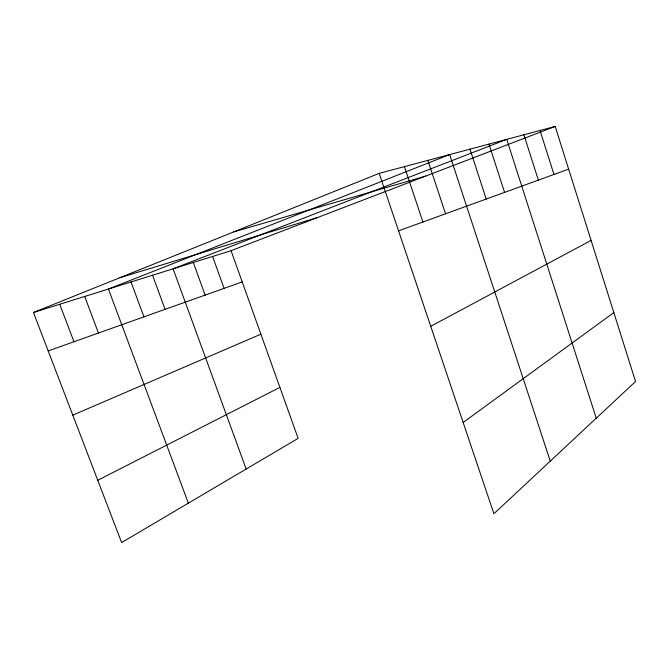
<?xml version="1.0" encoding="UTF-8"?>
<svg xmlns="http://www.w3.org/2000/svg" width="669" height="669" viewBox="0 0 669 669"><rect width="100%" height="100%" fill="white"/><g stroke="black" fill="none" stroke-linecap="round" stroke-linejoin="round"><path stroke-width="1" d="M463.149 422.474L613.841 312.59M430.736 326.305L591.095 240.397M97.758 480.283L279.91 387.376M72.796 415.14L260.893 334.182M33.45 312.49L231.056 250.691L298.131 438.371L121.624 542.559L33.45 312.49L379.181 173.363L555.203 126.441L635.55 381.514L493.914 513.75L379.181 173.363M231.056 250.691L555.203 126.441M398.548 230.838L568.65 169.14M48.185 350.924L242.211 281.908M120.027 277.652L317.708 217.475M233.732 231.892L425.752 176.064M59.733 304.27L73.966 341.75M84.695 296.467L98.46 333.045M188.374 503.155L108.42 289.041L449.66 154.572L550.269 461.133M131.015 281.975L143.944 316.863M152.549 275.243L165.084 309.346M246.175 469.044L173.095 268.813L506.734 139.361L596.255 418.2M193.308 262.491L205.124 295.104M212.6 256.461L224.082 288.356M404.444 166.623L422.925 221.999M427.867 160.384L445.546 213.796M469.973 149.162L486.212 199.044M488.955 144.103L504.56 192.388M523.911 134.787L538.369 180.128M540.034 130.488L553.974 174.467"/></g></svg>
